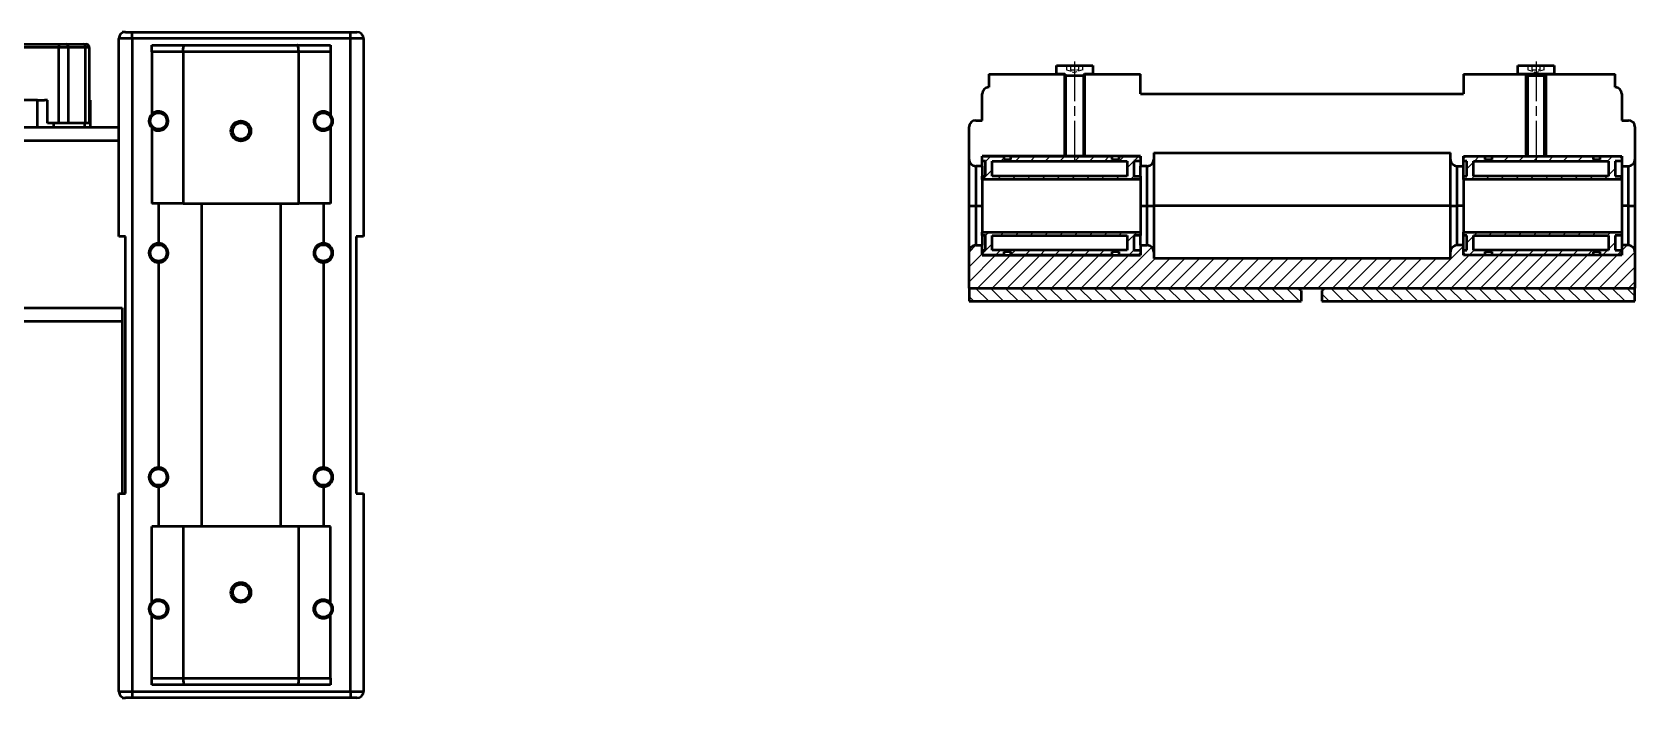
# Model space of a CAD drawing. Header units: millimetres. Extents: x -1615 to 4166, y 5 to 3174.
# Drawn here: x 3923.3 to 4166.5, y 1748.6 to 1849.6 of the extents above; entities that cross this region are included whole.
import ezdxf

# ---------------------------------------------------------------- set-up
doc = ezdxf.new("R2010")
doc.units = ezdxf.units.MM
doc.header["$LTSCALE"] = 0.25
doc.linetypes.add('ACAD_ISO02W100', pattern=[15, 12, -3])
doc.linetypes.add('ACAD_ISO08W100', pattern=[36, 24, -3, 6, -3])
for name, color, linetype, lineweight in [('duong tam', 2, 'ACAD_ISO08W100', 25), ('Hatch', 5, 'Continuous', 25), ('Net dam', 7, 'Continuous', 50), ('net manh', 3, 'Continuous', 25), ('netdut', 6, 'ACAD_ISO02W100', 25)]:
    doc.layers.add(name, color=color, linetype=linetype, lineweight=lineweight)
pattern_1 = [(45, (895.452, 0), (-1.122532, 1.122532), [])]
pattern_2 = [(135, (895.452, 0), (-1.122532, -1.122532), [])]

msp = doc.modelspace()

# ---------------------------------------------------------------- hatches: boundary and pattern name
at = {"layer": 'Hatch'}
h = msp.add_hatch(dxfattribs=at)
h.set_pattern_fill('ANSI31', color=256, scale=0.5)
h.set_pattern_definition(pattern_1)
h.paths.add_polyline_path([(4090.485, 1830.039), (4091.485, 1830.039), (4091.485, 1830.539), (4091.235, 1830.789), (4088.235, 1830.789), (4088.235, 1830.289), (4087.135, 1830.289), (4087.135, 1830.789), (4082.735, 1830.789), (4071.835, 1830.789), (4071.835, 1830.289), (4070.735, 1830.289), (4070.735, 1830.789), (4067.485, 1830.789), (4067.485, 1830.039), (4067.985, 1830.039), (4067.985, 1827.789), (4067.485, 1827.789), (4067.485, 1827.289), (4091.485, 1827.289), (4091.485, 1827.789), (4090.485, 1827.789)])
h.paths.add_polyline_path([(4068.985, 1830.039), (4089.485, 1830.039), (4089.485, 1827.789), (4068.985, 1827.789)], flags=16)
h.paths.add_polyline_path([(4090.485, 1818.789), (4091.485, 1818.789), (4091.485, 1819.289), (4067.485, 1819.289), (4067.485, 1818.789), (4067.985, 1818.789), (4067.985, 1816.539), (4067.485, 1816.539), (4067.485, 1816.039), (4067.735, 1815.789), (4070.735, 1815.789), (4070.735, 1816.289), (4071.835, 1816.289), (4071.835, 1815.789), (4087.135, 1815.789), (4087.135, 1816.289), (4088.235, 1816.289), (4088.235, 1815.789), (4091.235, 1815.789), (4091.485, 1816.039), (4091.485, 1816.539), (4090.485, 1816.539)])
h.paths.add_polyline_path([(4068.985, 1818.789), (4089.485, 1818.789), (4089.485, 1816.539), (4068.985, 1816.539)], flags=16)
h.paths.add_polyline_path([(4150.235, 1830.789), (4144.835, 1830.789), (4144.835, 1830.289), (4143.735, 1830.289), (4143.735, 1830.789), (4140.735, 1830.789), (4140.485, 1830.539), (4140.485, 1830.039), (4140.985, 1830.039), (4140.985, 1827.789), (4140.485, 1827.789), (4140.485, 1827.289), (4164.485, 1827.289), (4164.485, 1827.789), (4163.485, 1827.789), (4163.485, 1830.039), (4164.485, 1830.039), (4164.485, 1830.539), (4164.235, 1830.789), (4161.235, 1830.789), (4161.235, 1830.289), (4160.135, 1830.289), (4160.135, 1830.789), (4152.735, 1830.789)])
h.paths.add_polyline_path([(4162.485, 1830.039), (4162.485, 1827.789), (4141.985, 1827.789), (4141.985, 1830.039)], flags=16)
h.paths.add_polyline_path([(4163.485, 1818.789), (4164.485, 1818.789), (4164.485, 1819.289), (4140.485, 1819.289), (4140.485, 1818.789), (4140.985, 1818.789), (4140.985, 1816.539), (4140.485, 1816.539), (4140.485, 1816.039), (4140.735, 1815.789), (4143.735, 1815.789), (4143.735, 1816.289), (4144.835, 1816.289), (4144.835, 1815.789), (4160.135, 1815.789), (4160.135, 1816.289), (4161.235, 1816.289), (4161.235, 1815.789), (4164.235, 1815.789), (4164.485, 1816.039), (4164.485, 1816.539), (4163.485, 1816.539)])
h.paths.add_polyline_path([(4141.985, 1818.789), (4162.485, 1818.789), (4162.485, 1816.539), (4141.985, 1816.539)], flags=16)
h = msp.add_hatch(dxfattribs=at)
h.set_pattern_fill('ANSI31', color=256, scale=0.5)
h.set_pattern_definition(pattern_1)
h.paths.add_polyline_path([(4166.485, 1816.289, 0.4142136), (4165.485, 1817.289), (4164.485, 1817.289), (4164.485, 1815.789), (4140.485, 1815.789), (4140.485, 1817.289), (4139.485, 1817.289, 0.4142136), (4138.485, 1816.289), (4138.485, 1815.289), (4093.485, 1815.289), (4093.485, 1816.289, 0.4142136), (4092.485, 1817.289), (4091.485, 1817.289), (4091.485, 1815.789), (4067.485, 1815.789), (4067.485, 1817.289), (4066.485, 1817.289, 0.4142136), (4065.485, 1816.289), (4065.485, 1810.789), (4115.452, 1810.789), (4166.485, 1810.789)])
h = msp.add_hatch(dxfattribs=at)
h.set_pattern_fill('ANSI31', color=256, scale=0.5, angle=90)
h.set_pattern_definition(pattern_2)
edge = h.paths.add_edge_path()
edge.add_spline(control_points=[(4115.842, 1810.414), (4115.712, 1810.539), (4115.582, 1810.664), (4115.452, 1810.789)], knot_values=[0, 0, 0, 0, 1, 1, 1, 1], degree=3, periodic=0)
edge.add_line((4115.452, 1810.789), (4065.485, 1810.789))
edge.add_line((4065.485, 1810.789), (4065.485, 1808.789))
edge.add_line((4065.485, 1808.789), (4115.842, 1808.789))
edge.add_line((4115.842, 1808.789), (4115.842, 1808.541))
edge.add_spline(control_points=[(4115.842, 1808.541), (4115.878, 1808.56), (4115.914, 1808.579), (4115.95, 1808.598)], knot_values=[0, 0, 0, 0, 0.0001223, 0.0001223, 0.0001223, 0.0001223], degree=3, periodic=0)
edge.add_spline(control_points=[(4115.95, 1808.598), (4115.986, 1808.617), (4116.023, 1808.636), (4116.059, 1808.655)], knot_values=[0.0001223, 0.0001223, 0.0001223, 0.0001223, 0.0002446, 0.0002446, 0.0002446, 0.0002446], degree=3, periodic=0)
edge.add_spline(control_points=[(4116.059, 1808.655), (4116.121, 1808.687), (4116.183, 1808.718), (4116.246, 1808.749)], knot_values=[0.0002446, 0.0002446, 0.0002446, 0.0002446, 0.0004543, 0.0004543, 0.0004543, 0.0004543], degree=3, periodic=0)
edge.add_line((4116.246, 1808.749), (4116.246, 1808.924))
edge.add_spline(control_points=[(4116.246, 1808.924), (4116.21, 1808.945), (4116.175, 1808.965), (4116.139, 1808.985)], knot_values=[0, 0, 0, 0, 0.0001223, 0.0001223, 0.0001223, 0.0001223], degree=3, periodic=0)
edge.add_spline(control_points=[(4116.139, 1808.985), (4116.104, 1809.005), (4116.069, 1809.025), (4116.033, 1809.045)], knot_values=[0.0001223, 0.0001223, 0.0001223, 0.0001223, 0.0002446, 0.0002446, 0.0002446, 0.0002446], degree=3, periodic=0)
edge.add_spline(control_points=[(4116.033, 1809.045), (4115.969, 1809.081), (4115.906, 1809.117), (4115.842, 1809.154)], knot_values=[0.0002446, 0.0002446, 0.0002446, 0.0002446, 0.0004643, 0.0004643, 0.0004643, 0.0004643], degree=3, periodic=0)
edge.add_line((4115.842, 1809.154), (4115.842, 1809.241))
edge.add_spline(control_points=[(4115.842, 1809.241), (4115.878, 1809.26), (4115.914, 1809.279), (4115.95, 1809.298)], knot_values=[0, 0, 0, 0, 0.0001223, 0.0001223, 0.0001223, 0.0001223], degree=3, periodic=0)
edge.add_spline(control_points=[(4115.95, 1809.298), (4115.986, 1809.317), (4116.023, 1809.336), (4116.059, 1809.355)], knot_values=[0.0001223, 0.0001223, 0.0001223, 0.0001223, 0.0002446, 0.0002446, 0.0002446, 0.0002446], degree=3, periodic=0)
edge.add_spline(control_points=[(4116.059, 1809.355), (4116.121, 1809.387), (4116.183, 1809.418), (4116.246, 1809.449)], knot_values=[0.0002446, 0.0002446, 0.0002446, 0.0002446, 0.0004543, 0.0004543, 0.0004543, 0.0004543], degree=3, periodic=0)
edge.add_line((4116.246, 1809.449), (4116.246, 1809.624))
edge.add_spline(control_points=[(4116.246, 1809.624), (4116.21, 1809.645), (4116.175, 1809.665), (4116.139, 1809.685)], knot_values=[0, 0, 0, 0, 0.0001223, 0.0001223, 0.0001223, 0.0001223], degree=3, periodic=0)
edge.add_spline(control_points=[(4116.139, 1809.685), (4116.104, 1809.705), (4116.069, 1809.725), (4116.033, 1809.745)], knot_values=[0.0001223, 0.0001223, 0.0001223, 0.0001223, 0.0002446, 0.0002446, 0.0002446, 0.0002446], degree=3, periodic=0)
edge.add_spline(control_points=[(4116.033, 1809.745), (4115.969, 1809.781), (4115.906, 1809.817), (4115.842, 1809.854)], knot_values=[0.0002446, 0.0002446, 0.0002446, 0.0002446, 0.0004643, 0.0004643, 0.0004643, 0.0004643], degree=3, periodic=0)
edge.add_line((4115.842, 1809.854), (4115.842, 1810.414))
h = msp.add_hatch(dxfattribs=at)
h.set_pattern_fill('ANSI31', color=256, scale=0.5, angle=90)
h.set_pattern_definition(pattern_2)
edge = h.paths.add_edge_path()
edge.add_line((4166.485, 1808.789), (4166.485, 1810.789))
edge.add_line((4166.485, 1810.789), (4119.377, 1810.789))
edge.add_spline(control_points=[(4119.377, 1810.789), (4119.247, 1810.664), (4119.118, 1810.539), (4118.987, 1810.414)], knot_values=[0, 0, 0, 0, 1, 1, 1, 1], degree=3, periodic=0)
edge.add_line((4118.987, 1810.413), (4118.987, 1808.789))
edge.add_line((4118.987, 1808.789), (4166.485, 1808.789))

# ---------------------------------------------------------------- linework, layer by layer
at = {"layer": 'duong tam'}
for p, q in [((4081.485, 1845.154), (4081.485, 1830.154)), ((4151.485, 1845.154), (4151.485, 1830.154))]:
    msp.add_line(p, q, dxfattribs=at)
at = {"layer": 'Net dam'}
for p, q in [((3938.525, 1848.631), (3936.525, 1848.631)), ((3936.525, 1818.631), (3936.525, 1848.631)), ((3937.025, 1849.631), (3937.025, 1849.497)), ((3937.525, 1849.631), (3937.025, 1849.631)), ((3937.525, 1849.631), (3938.525, 1849.631)), ((3938.525, 1848.631), (3938.525, 1849.631)), ((3938.525, 1849.631), (3971.621, 1849.631)), ((3971.621, 1848.631), (3938.525, 1848.631)), ((3938.525, 1848.631), (3938.525, 1749.631)), ((3971.621, 1848.631), (3971.621, 1849.631)), ((3971.621, 1849.631), (3972.621, 1849.631)), ((3973.621, 1848.631), (3971.621, 1848.631)), ((3971.621, 1749.631), (3971.621, 1848.631)), ((3973.621, 1848.631), (3973.621, 1818.631)), ((3894.653, 1847.805), (3927.397, 1847.805)), ((3927.397, 1847.305), (3894.653, 1847.305)), ((3927.397, 1847.805), (3928.457, 1847.805)), ((3927.397, 1847.805), (3927.397, 1847.305)), ((3928.811, 1847.305), (3927.397, 1847.305)), ((3927.397, 1835.805), (3927.397, 1847.305)), ((3928.457, 1847.805), (3931.086, 1847.805)), ((3928.811, 1847.305), (3928.811, 1835.805)), ((3931.439, 1847.305), (3928.811, 1847.305)), ((3931.086, 1847.805), (3931.525, 1847.805)), ((3931.439, 1835.805), (3931.439, 1847.305)), ((3932.025, 1847.305), (3931.439, 1847.305)), ((3932.025, 1847.305), (3932.025, 1835.805)), ((3941.525, 1847.631), (3946.49, 1847.631)), ((3946.256, 1846.631), (3941.525, 1846.631)), ((3941.525, 1846.631), (3941.525, 1837.181)), ((3963.794, 1846.631), (3946.256, 1846.631)), ((3946.256, 1846.631), (3946.256, 1823.631)), ((3946.49, 1847.631), (3963.56, 1847.631)), ((3963.56, 1847.631), (3968.621, 1847.631)), ((3963.794, 1823.631), (3963.794, 1846.631)), ((3968.621, 1846.631), (3963.794, 1846.631)), ((3968.621, 1846.631), (3968.621, 1837.081)), ((4068.485, 1843.264), (4068.485, 1841.264)), ((4068.485, 1843.264), (4079.96, 1843.264)), ((4078.735, 1843.264), (4078.735, 1844.554)), ((4078.735, 1844.554), (4084.235, 1844.554)), ((4079.985, 1843.264), (4078.735, 1843.264)), ((4080.235, 1842.989), (4079.96, 1843.264)), ((4079.985, 1831.039), (4079.985, 1843.264)), ((4083.01, 1843.264), (4082.735, 1842.989)), ((4084.235, 1843.264), (4082.985, 1843.264)), ((4082.985, 1843.264), (4082.985, 1831.039)), ((4083.01, 1843.264), (4091.485, 1843.264)), ((4084.235, 1844.554), (4084.235, 1843.264)), ((4091.485, 1840.261), (4091.485, 1843.264)), ((4140.485, 1843.264), (4140.485, 1840.261)), ((4140.485, 1843.264), (4149.96, 1843.264)), ((4148.735, 1843.264), (4148.735, 1844.554)), ((4148.735, 1844.554), (4154.235, 1844.554)), ((4149.985, 1843.264), (4148.735, 1843.264)), ((4150.235, 1842.989), (4149.96, 1843.264)), ((4153.01, 1843.264), (4149.96, 1843.264)), ((4150.235, 1842.989), (4149.96, 1843.264)), ((4149.985, 1831.039), (4149.985, 1843.264)), ((4153.01, 1843.264), (4152.735, 1842.989)), ((4153.01, 1843.264), (4152.735, 1842.989)), ((4154.235, 1843.264), (4152.985, 1843.264)), ((4152.985, 1843.264), (4152.985, 1831.039)), ((4153.01, 1843.264), (4163.485, 1843.264)), ((4154.235, 1844.554), (4154.235, 1843.264)), ((4163.485, 1841.264), (4163.485, 1843.264)), ((4082.735, 1842.989), (4080.235, 1842.989)), ((4150.235, 1830.789), (4150.235, 1842.989)), ((4152.735, 1842.989), (4150.235, 1842.989)), ((4152.735, 1842.989), (4150.235, 1842.989)), ((4152.735, 1842.989), (4152.735, 1830.789)), ((3924.157, 1839.305), (3914.914, 1839.305)), ((3924.157, 1839.305), (3925.242, 1839.305)), ((3924.157, 1835.202), (3924.157, 1839.305)), ((3925.666, 1839.305), (3925.242, 1839.305)), ((3925.666, 1835.805), (3925.666, 1839.305)), ((3932.025, 1839.305), (3932.175, 1839.305)), ((3932.175, 1839.305), (3932.175, 1835.202)), ((4067.485, 1836.241), (4067.485, 1840.264)), ((4091.485, 1840.261), (4140.485, 1840.261)), ((4164.485, 1840.264), (4164.485, 1836.241)), ((3927.397, 1835.805), (3925.666, 1835.805)), ((3926.588, 1835.805), (3926.588, 1835.202)), ((3928.811, 1835.805), (3927.397, 1835.805)), ((3931.439, 1835.805), (3928.811, 1835.805)), ((3931.351, 1835.202), (3931.351, 1835.805)), ((3932.025, 1835.805), (3931.439, 1835.805)), ((4066.485, 1836.241), (4067.485, 1836.241)), ((4164.485, 1836.241), (4165.485, 1836.241)), ((3537.621, 1835.202), (3936.525, 1835.202)), ((3941.525, 1835.081), (3941.525, 1823.631)), ((3968.621, 1835.182), (3968.621, 1823.631)), ((4065.485, 1830.289), (4065.485, 1835.241)), ((4166.485, 1835.241), (4166.485, 1830.289)), ((3537.621, 1833.202), (3936.525, 1833.202)), ((4079.985, 1831.039), (4080.235, 1830.789)), ((4079.985, 1831.039), (4079.985, 1830.789)), ((4082.985, 1831.039), (4082.735, 1830.789)), ((4082.985, 1831.039), (4082.985, 1830.789)), ((4093.485, 1831.289), (4138.485, 1831.289)), ((4093.485, 1831.289), (4093.485, 1830.289)), ((4138.485, 1830.289), (4138.485, 1831.289)), ((4149.985, 1831.039), (4150.235, 1830.789)), ((4149.985, 1831.039), (4149.985, 1830.789)), ((4152.985, 1831.039), (4152.735, 1830.789)), ((4152.985, 1831.039), (4152.985, 1830.789)), ((4065.485, 1823.289), (4065.485, 1830.289)), ((4067.485, 1829.289), (4066.485, 1829.289)), ((4066.485, 1829.289), (4066.485, 1823.289)), ((4080.235, 1830.789), (4067.485, 1830.789)), ((4067.485, 1829.289), (4067.485, 1830.789)), ((4067.485, 1830.039), (4067.485, 1830.539)), ((4067.985, 1830.039), (4067.485, 1830.039)), ((4067.485, 1829.289), (4067.485, 1827.789)), ((4067.735, 1830.789), (4070.735, 1830.789)), ((4067.985, 1827.789), (4067.985, 1830.039)), ((4068.985, 1830.039), (4089.485, 1830.039)), ((4068.985, 1827.789), (4068.985, 1830.039)), ((4070.735, 1830.789), (4070.735, 1830.289)), ((4070.735, 1830.289), (4071.835, 1830.289)), ((4071.835, 1830.789), (4087.135, 1830.789)), ((4071.835, 1830.289), (4071.835, 1830.789)), ((4082.735, 1830.789), (4080.235, 1830.789)), ((4091.485, 1830.789), (4082.735, 1830.789)), ((4087.135, 1830.789), (4087.135, 1830.289)), ((4087.135, 1830.289), (4088.235, 1830.289)), ((4088.235, 1830.789), (4091.235, 1830.789)), ((4088.235, 1830.289), (4088.235, 1830.789)), ((4089.485, 1830.039), (4089.485, 1827.789)), ((4091.485, 1830.039), (4090.485, 1830.039)), ((4090.485, 1830.039), (4090.485, 1827.789)), ((4091.235, 1830.789), (4091.485, 1830.539)), ((4091.485, 1830.789), (4091.485, 1829.289)), ((4091.485, 1830.539), (4091.485, 1830.039)), ((4092.485, 1829.289), (4091.485, 1829.289)), ((4091.485, 1827.789), (4091.485, 1829.289)), ((4092.485, 1823.289), (4092.485, 1829.289)), ((4093.485, 1830.289), (4093.485, 1823.289)), ((4138.485, 1823.289), (4138.485, 1830.289)), ((4139.485, 1829.289), (4140.485, 1829.289)), ((4139.485, 1829.289), (4139.485, 1823.289)), ((4140.485, 1830.539), (4140.735, 1830.789)), ((4140.485, 1830.789), (4150.235, 1830.789)), ((4140.485, 1829.289), (4140.485, 1830.789)), ((4140.485, 1830.039), (4140.485, 1830.539)), ((4140.985, 1830.039), (4140.485, 1830.039)), ((4140.485, 1827.789), (4140.485, 1829.289)), ((4140.735, 1830.789), (4143.735, 1830.789)), ((4140.985, 1827.789), (4140.985, 1830.039)), ((4141.985, 1830.039), (4162.485, 1830.039)), ((4141.985, 1827.789), (4141.985, 1830.039)), ((4143.735, 1830.789), (4143.735, 1830.289)), ((4143.735, 1830.289), (4144.835, 1830.289)), ((4144.835, 1830.289), (4144.835, 1830.789)), ((4144.835, 1830.789), (4160.135, 1830.789)), ((4150.235, 1830.789), (4152.735, 1830.789)), ((4150.235, 1830.789), (4152.735, 1830.789)), ((4152.735, 1830.789), (4164.485, 1830.789)), ((4160.135, 1830.789), (4160.135, 1830.289)), ((4160.135, 1830.289), (4161.235, 1830.289)), ((4161.235, 1830.789), (4164.235, 1830.789)), ((4161.235, 1830.289), (4161.235, 1830.789)), ((4162.485, 1830.039), (4162.485, 1827.789)), ((4164.485, 1830.039), (4163.485, 1830.039)), ((4163.485, 1830.039), (4163.485, 1827.789)), ((4164.235, 1830.789), (4164.485, 1830.539)), ((4164.485, 1830.789), (4164.485, 1829.289)), ((4164.485, 1830.539), (4164.485, 1830.039)), ((4164.485, 1829.289), (4165.485, 1829.289)), ((4164.485, 1829.289), (4164.485, 1827.789)), ((4165.485, 1823.289), (4165.485, 1829.289)), ((4166.485, 1830.289), (4166.485, 1823.289)), ((4067.485, 1827.789), (4067.985, 1827.789)), ((4067.485, 1827.289), (4067.485, 1827.789)), ((4091.485, 1827.289), (4067.485, 1827.289)), ((4067.485, 1827.289), (4067.485, 1819.289)), ((4089.485, 1827.789), (4068.985, 1827.789)), ((4090.485, 1827.789), (4091.485, 1827.789)), ((4091.485, 1827.789), (4091.485, 1827.289)), ((4091.485, 1827.289), (4091.485, 1819.289)), ((4140.485, 1827.289), (4140.485, 1827.789)), ((4140.485, 1827.789), (4140.985, 1827.789)), ((4140.485, 1827.289), (4140.485, 1819.289)), ((4164.485, 1827.289), (4140.485, 1827.289)), ((4162.485, 1827.789), (4141.985, 1827.789)), ((4163.485, 1827.789), (4164.485, 1827.789)), ((4164.485, 1827.789), (4164.485, 1827.289)), ((4164.485, 1827.289), (4164.485, 1819.289)), ((3946.256, 1823.631), (3941.525, 1823.631)), ((3942.525, 1823.631), (3942.525, 1817.581)), ((3946.256, 1823.631), (3963.794, 1823.631)), ((3949.03, 1823.631), (3949.03, 1774.631)), ((3961.02, 1823.631), (3961.02, 1774.631)), ((3968.621, 1823.631), (3963.794, 1823.631)), ((3967.525, 1823.631), (3967.525, 1817.581)), ((4065.485, 1823.289), (4066.485, 1823.289)), ((4065.485, 1816.289), (4065.485, 1823.289)), ((4066.485, 1823.289), (4067.485, 1823.289)), ((4066.485, 1823.289), (4066.485, 1817.289)), ((4091.485, 1823.289), (4092.485, 1823.289)), ((4092.485, 1823.289), (4093.485, 1823.289)), ((4092.485, 1817.289), (4092.485, 1823.289)), ((4138.485, 1823.289), (4093.485, 1823.289)), ((4093.485, 1823.289), (4093.485, 1816.289)), ((4138.485, 1823.289), (4139.485, 1823.289)), ((4138.485, 1816.289), (4138.485, 1823.289)), ((4140.485, 1823.289), (4139.485, 1823.289)), ((4139.485, 1823.289), (4139.485, 1817.289)), ((4165.485, 1823.289), (4164.485, 1823.289)), ((4165.485, 1823.289), (4166.485, 1823.289)), ((4165.485, 1817.289), (4165.485, 1823.289)), ((4166.485, 1823.289), (4166.485, 1816.289)), ((4067.485, 1819.289), (4091.485, 1819.289)), ((4067.485, 1818.789), (4067.485, 1819.289)), ((4067.985, 1818.789), (4067.485, 1818.789)), ((4067.485, 1818.789), (4067.485, 1817.289)), ((4067.985, 1816.539), (4067.985, 1818.789)), ((4068.985, 1818.789), (4089.485, 1818.789)), ((4068.985, 1816.539), (4068.985, 1818.789)), ((4089.485, 1818.789), (4089.485, 1816.539)), ((4091.485, 1818.789), (4090.485, 1818.789)), ((4090.485, 1818.789), (4090.485, 1816.539)), ((4091.485, 1819.289), (4091.485, 1818.789)), ((4091.485, 1817.289), (4091.485, 1818.789)), ((4140.485, 1819.289), (4164.485, 1819.289)), ((4140.485, 1818.789), (4140.485, 1819.289)), ((4140.985, 1818.789), (4140.485, 1818.789)), ((4140.485, 1817.289), (4140.485, 1818.789)), ((4140.985, 1816.539), (4140.985, 1818.789)), ((4141.985, 1818.789), (4162.485, 1818.789)), ((4141.985, 1816.539), (4141.985, 1818.789)), ((4162.485, 1818.789), (4162.485, 1816.539)), ((4164.485, 1818.789), (4163.485, 1818.789)), ((4163.485, 1818.789), (4163.485, 1816.539)), ((4164.485, 1819.289), (4164.485, 1818.789)), ((4164.485, 1818.789), (4164.485, 1817.289)), ((3937.525, 1818.631), (3936.525, 1818.631)), ((3937.525, 1779.631), (3937.525, 1818.631)), ((3973.621, 1818.631), (3972.525, 1818.631)), ((3972.525, 1818.631), (3972.525, 1779.631)), ((4066.485, 1817.289), (4067.485, 1817.289)), ((4067.485, 1815.789), (4067.485, 1817.289)), ((4067.485, 1816.539), (4067.985, 1816.539)), ((4067.485, 1816.039), (4067.485, 1816.539)), ((4089.485, 1816.539), (4068.985, 1816.539)), ((4090.485, 1816.539), (4091.485, 1816.539)), ((4091.485, 1817.289), (4091.485, 1815.789)), ((4091.485, 1817.289), (4092.485, 1817.289)), ((4091.485, 1816.539), (4091.485, 1816.039)), ((4140.485, 1817.289), (4139.485, 1817.289)), ((4140.485, 1815.789), (4140.485, 1817.289)), ((4140.485, 1816.039), (4140.485, 1816.539)), ((4140.485, 1816.539), (4140.985, 1816.539)), ((4162.485, 1816.539), (4141.985, 1816.539)), ((4163.485, 1816.539), (4164.485, 1816.539)), ((4165.485, 1817.289), (4164.485, 1817.289)), ((4164.485, 1817.289), (4164.485, 1815.789)), ((4164.485, 1816.539), (4164.485, 1816.039)), ((3942.525, 1814.681), (3942.525, 1783.581)), ((3967.525, 1814.681), (3967.525, 1783.581)), ((4065.485, 1810.789), (4065.485, 1816.289)), ((4067.735, 1815.789), (4067.485, 1816.039)), ((4067.485, 1815.789), (4091.485, 1815.789)), ((4070.735, 1815.789), (4067.735, 1815.789)), ((4071.835, 1816.289), (4070.735, 1816.289)), ((4070.735, 1816.289), (4070.735, 1815.789)), ((4071.835, 1815.789), (4071.835, 1816.289)), ((4087.135, 1815.789), (4071.835, 1815.789)), ((4088.235, 1816.289), (4087.135, 1816.289)), ((4087.135, 1816.289), (4087.135, 1815.789)), ((4088.235, 1815.789), (4088.235, 1816.289)), ((4091.235, 1815.789), (4088.235, 1815.789)), ((4091.485, 1816.039), (4091.235, 1815.789)), ((4093.485, 1816.289), (4093.485, 1815.289)), ((4138.485, 1815.289), (4093.485, 1815.289)), ((4138.485, 1815.289), (4138.485, 1816.289)), ((4140.735, 1815.789), (4140.485, 1816.039)), ((4164.485, 1815.789), (4140.485, 1815.789)), ((4143.735, 1815.789), (4140.735, 1815.789)), ((4144.835, 1816.289), (4143.735, 1816.289)), ((4143.735, 1816.289), (4143.735, 1815.789)), ((4144.835, 1815.789), (4144.835, 1816.289)), ((4160.135, 1815.789), (4144.835, 1815.789)), ((4161.235, 1816.289), (4160.135, 1816.289)), ((4160.135, 1816.289), (4160.135, 1815.789)), ((4161.235, 1815.789), (4161.235, 1816.289)), ((4164.235, 1815.789), (4161.235, 1815.789)), ((4164.485, 1816.039), (4164.235, 1815.789)), ((4166.485, 1816.289), (4166.485, 1810.789)), ((4065.485, 1810.789), (4166.485, 1810.789)), ((4065.485, 1810.789), (4065.485, 1808.789)), ((4065.485, 1810.789), (4115.452, 1810.789)), ((4115.842, 1810.414), (4115.842, 1808.789)), ((4118.987, 1810.414), (4118.987, 1808.789)), ((4119.377, 1810.789), (4166.485, 1810.789)), ((4166.485, 1808.789), (4166.485, 1810.789)), ((3537.025, 1807.805), (3937.025, 1807.805)), ((3937.025, 1807.805), (3937.025, 1779.631)), ((4065.485, 1808.789), (4115.842, 1808.789)), ((4118.987, 1808.789), (4166.485, 1808.789)), ((3745.894, 1805.805), (3937.025, 1805.805)), ((3942.525, 1780.681), (3942.525, 1774.631)), ((3967.525, 1780.681), (3967.525, 1774.631)), ((3936.525, 1749.631), (3936.525, 1779.631)), ((3936.525, 1779.631), (3937.525, 1779.631)), ((3972.525, 1779.631), (3973.621, 1779.631)), ((3973.621, 1779.631), (3973.621, 1749.631)), ((3941.525, 1763.181), (3941.525, 1774.631)), ((3946.256, 1774.631), (3941.525, 1774.631)), ((3946.256, 1774.631), (3946.256, 1751.631)), ((3963.794, 1774.631), (3946.256, 1774.631)), ((3963.794, 1751.631), (3963.794, 1774.631)), ((3968.621, 1774.631), (3963.794, 1774.631)), ((3968.621, 1763.081), (3968.621, 1774.631)), ((3941.525, 1751.631), (3941.525, 1761.081)), ((3968.621, 1751.631), (3968.621, 1761.182)), ((3941.525, 1751.631), (3946.256, 1751.631)), ((3946.256, 1751.631), (3963.794, 1751.631)), ((3963.794, 1751.631), (3968.621, 1751.631)), ((3936.525, 1749.631), (3938.525, 1749.631)), ((3937.025, 1748.765), (3937.025, 1748.631)), ((3937.025, 1748.631), (3937.525, 1748.631)), ((3938.525, 1748.631), (3937.525, 1748.631)), ((3938.525, 1749.631), (3971.621, 1749.631)), ((3938.525, 1749.631), (3938.525, 1748.631)), ((3971.621, 1748.631), (3938.525, 1748.631)), ((3946.49, 1750.631), (3941.525, 1750.631)), ((3963.56, 1750.631), (3946.49, 1750.631)), ((3968.621, 1750.631), (3963.56, 1750.631)), ((3971.621, 1749.631), (3973.621, 1749.631)), ((3971.621, 1749.631), (3971.621, 1748.631)), ((3972.621, 1748.631), (3971.621, 1748.631))]:
    msp.add_line(p, q, dxfattribs=at)
for centre, radius in [((3942.525, 1836.131), 1.25), ((3955.025, 1834.631), 1.525), ((3955.025, 1834.631), 1.25), ((3967.525, 1836.131), 1.25), ((3942.525, 1816.131), 1.25), ((3967.525, 1816.131), 1.25), ((3942.525, 1782.131), 1.25), ((3967.525, 1782.131), 1.25), ((3955.025, 1764.631), 1.525), ((3955.025, 1764.631), 1.25), ((3942.525, 1762.131), 1.25), ((3967.525, 1762.131), 1.25)]:
    msp.add_circle(centre, radius, dxfattribs=at)
for centre, radius, start, end in [((3937.525, 1848.631), 1, 90, 180), ((3972.621, 1848.631), 1, 0, 90), ((3928.369, 1847.368), 0.446, 351.95053, 78.57825), ((3930.997, 1847.368), 0.446, 351.95053, 78.57825), ((3931.525, 1847.305), 0.5, 0, 90), ((4068.485, 1840.264), 1, 90, 180), ((4163.485, 1840.264), 1, 0, 90), ((3942.525, 1836.131), 1.45, 133.60282, 226.39718), ((3967.525, 1836.131), 1.45, 319.09831, 40.90169), ((4066.485, 1835.241), 1, 90, 180), ((4165.485, 1835.241), 1, 0, 90), ((4066.485, 1830.289), 1, 180, 270), ((4092.485, 1830.289), 1, 270, 0), ((4139.485, 1830.289), 1, 180, 270), ((4165.485, 1830.289), 1, 270, 0), ((3942.525, 1816.131), 1.45, 90, 270), ((3967.525, 1816.131), 1.45, 270, 90), ((4066.485, 1816.289), 1, 90, 180), ((4092.485, 1816.289), 1, 0, 90), ((4139.485, 1816.289), 1, 90, 180), ((4165.485, 1816.289), 1, 0, 90), ((3942.525, 1782.131), 1.45, 90, 270), ((3967.525, 1782.131), 1.45, 270, 90), ((3942.525, 1762.131), 1.45, 133.60282, 226.39718), ((3967.525, 1762.131), 1.45, 319.09831, 40.90169), ((3937.525, 1749.631), 1, 180, 270), ((3972.621, 1749.631), 1, 270, 0)]:
    msp.add_arc(centre, radius, start, end, dxfattribs=at)
for points, knots in [([(3941.525, 1846.631), (3941.525, 1846.722), (3941.525, 1846.904), (3941.525, 1847.171), (3941.525, 1847.422), (3941.525, 1847.599), (3941.525, 1847.621), (3941.525, 1847.631)], [0, 0, 0, 0, 0.14458959, 0.28861009, 0.48439196, 0.74956574, 1, 1, 1, 1]), ([(3946.256, 1846.631), (3946.258, 1846.742), (3946.263, 1846.962), (3946.301, 1847.256), (3946.358, 1847.484), (3946.424, 1847.606), (3946.47, 1847.631), (3946.489, 1847.631), (3946.49, 1847.631)], [0, 0, 0, 0, 0.2077248, 0.4153687, 0.6253238, 0.8404175, 0.9940482, 1, 1, 1, 1]), ([(3963.794, 1846.631), (3963.792, 1846.742), (3963.787, 1846.962), (3963.749, 1847.256), (3963.692, 1847.484), (3963.626, 1847.606), (3963.58, 1847.631), (3963.561, 1847.631), (3963.56, 1847.631)], [0, 0, 0, 0, 0.2077248, 0.41536869, 0.62532379, 0.84041752, 0.99404824, 1, 1, 1, 1]), ([(3968.621, 1847.631), (3968.621, 1847.612), (3968.621, 1847.58), (3968.621, 1847.351), (3968.621, 1847.098), (3968.621, 1846.851), (3968.621, 1846.696), (3968.621, 1846.631)], [0, 0, 0, 0, 0.3430069, 0.5751091, 0.7532775, 0.8980333, 1, 1, 1, 1]), ([(3941.525, 1835.081), (3941.686, 1834.962), (3942.007, 1834.725), (3942.6, 1834.645), (3943.157, 1834.782), (3943.592, 1835.112), (3943.863, 1835.511), (3943.989, 1835.958), (3943.97, 1836.404), (3943.833, 1836.8), (3943.593, 1837.141), (3943.248, 1837.415), (3942.796, 1837.586), (3942.258, 1837.593), (3941.816, 1837.429), (3941.588, 1837.235), (3941.525, 1837.181)], [0, 0, 0, 0, 0.0934138, 0.1853195, 0.2874823, 0.3592864, 0.4197793, 0.4805525, 0.5344589, 0.5861275, 0.6407135, 0.7024537, 0.7752492, 0.862008, 0.9614505, 1, 1, 1, 1]), ([(3968.621, 1837.081), (3968.468, 1837.218), (3968.172, 1837.481), (3967.601, 1837.614), (3967.044, 1837.541), (3966.571, 1837.26), (3966.25, 1836.877), (3966.079, 1836.427), (3966.063, 1835.967), (3966.173, 1835.558), (3966.386, 1835.202), (3966.704, 1834.909), (3967.13, 1834.707), (3967.649, 1834.654), (3968.187, 1834.786), (3968.483, 1835.056), (3968.621, 1835.182)], [0, 0, 0, 0, 0.0899008, 0.1732327, 0.2709363, 0.3446383, 0.4057012, 0.4670959, 0.5204343, 0.5700724, 0.6213684, 0.6785411, 0.7454144, 0.8251866, 0.9181417, 1, 1, 1, 1]), ([(3942.525, 1814.681), (3942.703, 1814.699), (3943.038, 1814.733), (3943.479, 1815.004), (3943.782, 1815.365), (3943.951, 1815.773), (3943.993, 1816.193), (3943.918, 1816.593), (3943.745, 1816.946), (3943.451, 1817.28), (3943.025, 1817.533), (3942.694, 1817.565), (3942.525, 1817.581)], [0, 0, 0, 0, 0.1377547, 0.2581401, 0.3533128, 0.4332275, 0.5134397, 0.5866971, 0.6610234, 0.7444118, 0.8691975, 1, 1, 1, 1]), ([(3967.525, 1817.581), (3967.347, 1817.563), (3967.012, 1817.529), (3966.571, 1817.258), (3966.268, 1816.897), (3966.099, 1816.49), (3966.057, 1816.069), (3966.132, 1815.67), (3966.305, 1815.317), (3966.599, 1814.983), (3967.025, 1814.73), (3967.356, 1814.698), (3967.525, 1814.681)], [0, 0, 0, 0, 0.1377547, 0.2581401, 0.3533128, 0.4332275, 0.5134397, 0.5866971, 0.6610234, 0.7444118, 0.8691975, 1, 1, 1, 1]), ([(3942.525, 1780.681), (3942.703, 1780.699), (3943.038, 1780.733), (3943.479, 1781.004), (3943.782, 1781.365), (3943.951, 1781.773), (3943.993, 1782.193), (3943.918, 1782.593), (3943.745, 1782.946), (3943.451, 1783.28), (3943.025, 1783.533), (3942.694, 1783.565), (3942.525, 1783.581)], [0, 0, 0, 0, 0.1377547, 0.2581401, 0.3533128, 0.4332275, 0.5134397, 0.5866971, 0.6610234, 0.7444118, 0.8691975, 1, 1, 1, 1]), ([(3967.525, 1783.581), (3967.347, 1783.563), (3967.012, 1783.529), (3966.571, 1783.258), (3966.268, 1782.897), (3966.099, 1782.49), (3966.057, 1782.069), (3966.132, 1781.67), (3966.305, 1781.317), (3966.599, 1780.983), (3967.025, 1780.73), (3967.356, 1780.698), (3967.525, 1780.681)], [0, 0, 0, 0, 0.1377547, 0.2581401, 0.3533128, 0.4332275, 0.5134397, 0.5866971, 0.6610234, 0.7444118, 0.8691975, 1, 1, 1, 1]), ([(3941.525, 1763.181), (3941.686, 1763.301), (3942.007, 1763.537), (3942.6, 1763.618), (3943.157, 1763.48), (3943.592, 1763.151), (3943.863, 1762.752), (3943.989, 1762.304), (3943.97, 1761.858), (3943.833, 1761.463), (3943.593, 1761.121), (3943.248, 1760.848), (3942.796, 1760.677), (3942.258, 1760.67), (3941.816, 1760.833), (3941.588, 1761.027), (3941.525, 1761.081)], [0, 0, 0, 0, 0.0934138, 0.1853195, 0.2874823, 0.3592864, 0.4197793, 0.4805525, 0.5344589, 0.5861275, 0.6407135, 0.7024537, 0.7752492, 0.862008, 0.9614505, 1, 1, 1, 1]), ([(3968.621, 1761.182), (3968.468, 1761.045), (3968.172, 1760.781), (3967.601, 1760.648), (3967.044, 1760.721), (3966.571, 1761.003), (3966.25, 1761.386), (3966.079, 1761.835), (3966.063, 1762.295), (3966.173, 1762.704), (3966.386, 1763.06), (3966.704, 1763.353), (3967.13, 1763.555), (3967.649, 1763.608), (3968.187, 1763.476), (3968.483, 1763.207), (3968.621, 1763.081)], [0, 0, 0, 0, 0.0899008, 0.1732327, 0.2709363, 0.3446383, 0.4057012, 0.4670959, 0.5204343, 0.5700724, 0.6213684, 0.6785411, 0.7454144, 0.8251866, 0.9181417, 1, 1, 1, 1]), ([(3941.525, 1750.631), (3941.525, 1750.65), (3941.525, 1750.682), (3941.525, 1750.909), (3941.525, 1751.163), (3941.525, 1751.411), (3941.525, 1751.567), (3941.525, 1751.631)], [0, 0, 0, 0, 0.3396215, 0.5724943, 0.7515471, 0.8975232, 1, 1, 1, 1]), ([(3946.256, 1751.631), (3946.258, 1751.521), (3946.263, 1751.3), (3946.301, 1751.006), (3946.358, 1750.779), (3946.424, 1750.656), (3946.47, 1750.631), (3946.489, 1750.631), (3946.49, 1750.631)], [0, 0, 0, 0, 0.2077248, 0.41536869, 0.62532379, 0.84041752, 0.99404824, 1, 1, 1, 1]), ([(3963.794, 1751.631), (3963.792, 1751.521), (3963.787, 1751.3), (3963.749, 1751.006), (3963.692, 1750.779), (3963.626, 1750.656), (3963.58, 1750.631), (3963.561, 1750.631), (3963.56, 1750.631)], [0, 0, 0, 0, 0.2077248, 0.41536869, 0.62532379, 0.84041752, 0.99404824, 1, 1, 1, 1]), ([(3968.621, 1751.631), (3968.621, 1751.54), (3968.621, 1751.359), (3968.621, 1751.093), (3968.621, 1750.842), (3968.621, 1750.664), (3968.621, 1750.642), (3968.621, 1750.631)], [0, 0, 0, 0, 0.1434525, 0.2863295, 0.4813678, 0.7470487, 1, 1, 1, 1])]:
    msp.add_open_spline(points, degree=3, knots=knots, dxfattribs=at)
for points in [[(4115.842, 1810.414), (4115.712, 1810.539), (4115.582, 1810.664), (4115.452, 1810.789)], [(4119.377, 1810.789), (4119.247, 1810.664), (4119.118, 1810.539), (4118.987, 1810.414)]]:
    msp.add_open_spline(points, degree=3, dxfattribs=at)
at = {"layer": 'net manh'}
for p, q in [((4080.235, 1830.789), (4080.235, 1842.989)), ((4082.735, 1842.989), (4082.735, 1830.789)), ((4150.235, 1830.789), (4150.235, 1842.989)), ((4152.735, 1842.989), (4152.735, 1830.789))]:
    msp.add_line(p, q, dxfattribs=at)
at = {"layer": 'netdut', "ltscale": 0.25}
for p, q in [((4080.235, 1844.554), (4080.235, 1843.909)), ((4080.235, 1843.909), (4081.485, 1843.503)), ((4080.86, 1844.554), (4080.86, 1843.909)), ((4080.86, 1843.909), (4082.11, 1843.909)), ((4082.735, 1843.909), (4081.485, 1843.503)), ((4082.11, 1843.909), (4082.11, 1844.554)), ((4082.735, 1843.909), (4082.735, 1844.554)), ((4150.235, 1844.554), (4150.235, 1843.909)), ((4150.235, 1843.909), (4151.485, 1843.503)), ((4150.86, 1844.554), (4150.86, 1843.909)), ((4150.86, 1843.909), (4152.11, 1843.909)), ((4152.735, 1843.909), (4151.485, 1843.503)), ((4152.11, 1843.909), (4152.11, 1844.554)), ((4152.735, 1843.909), (4152.735, 1844.554))]:
    msp.add_line(p, q, dxfattribs=at)

doc.saveas('drawing.dxf')
